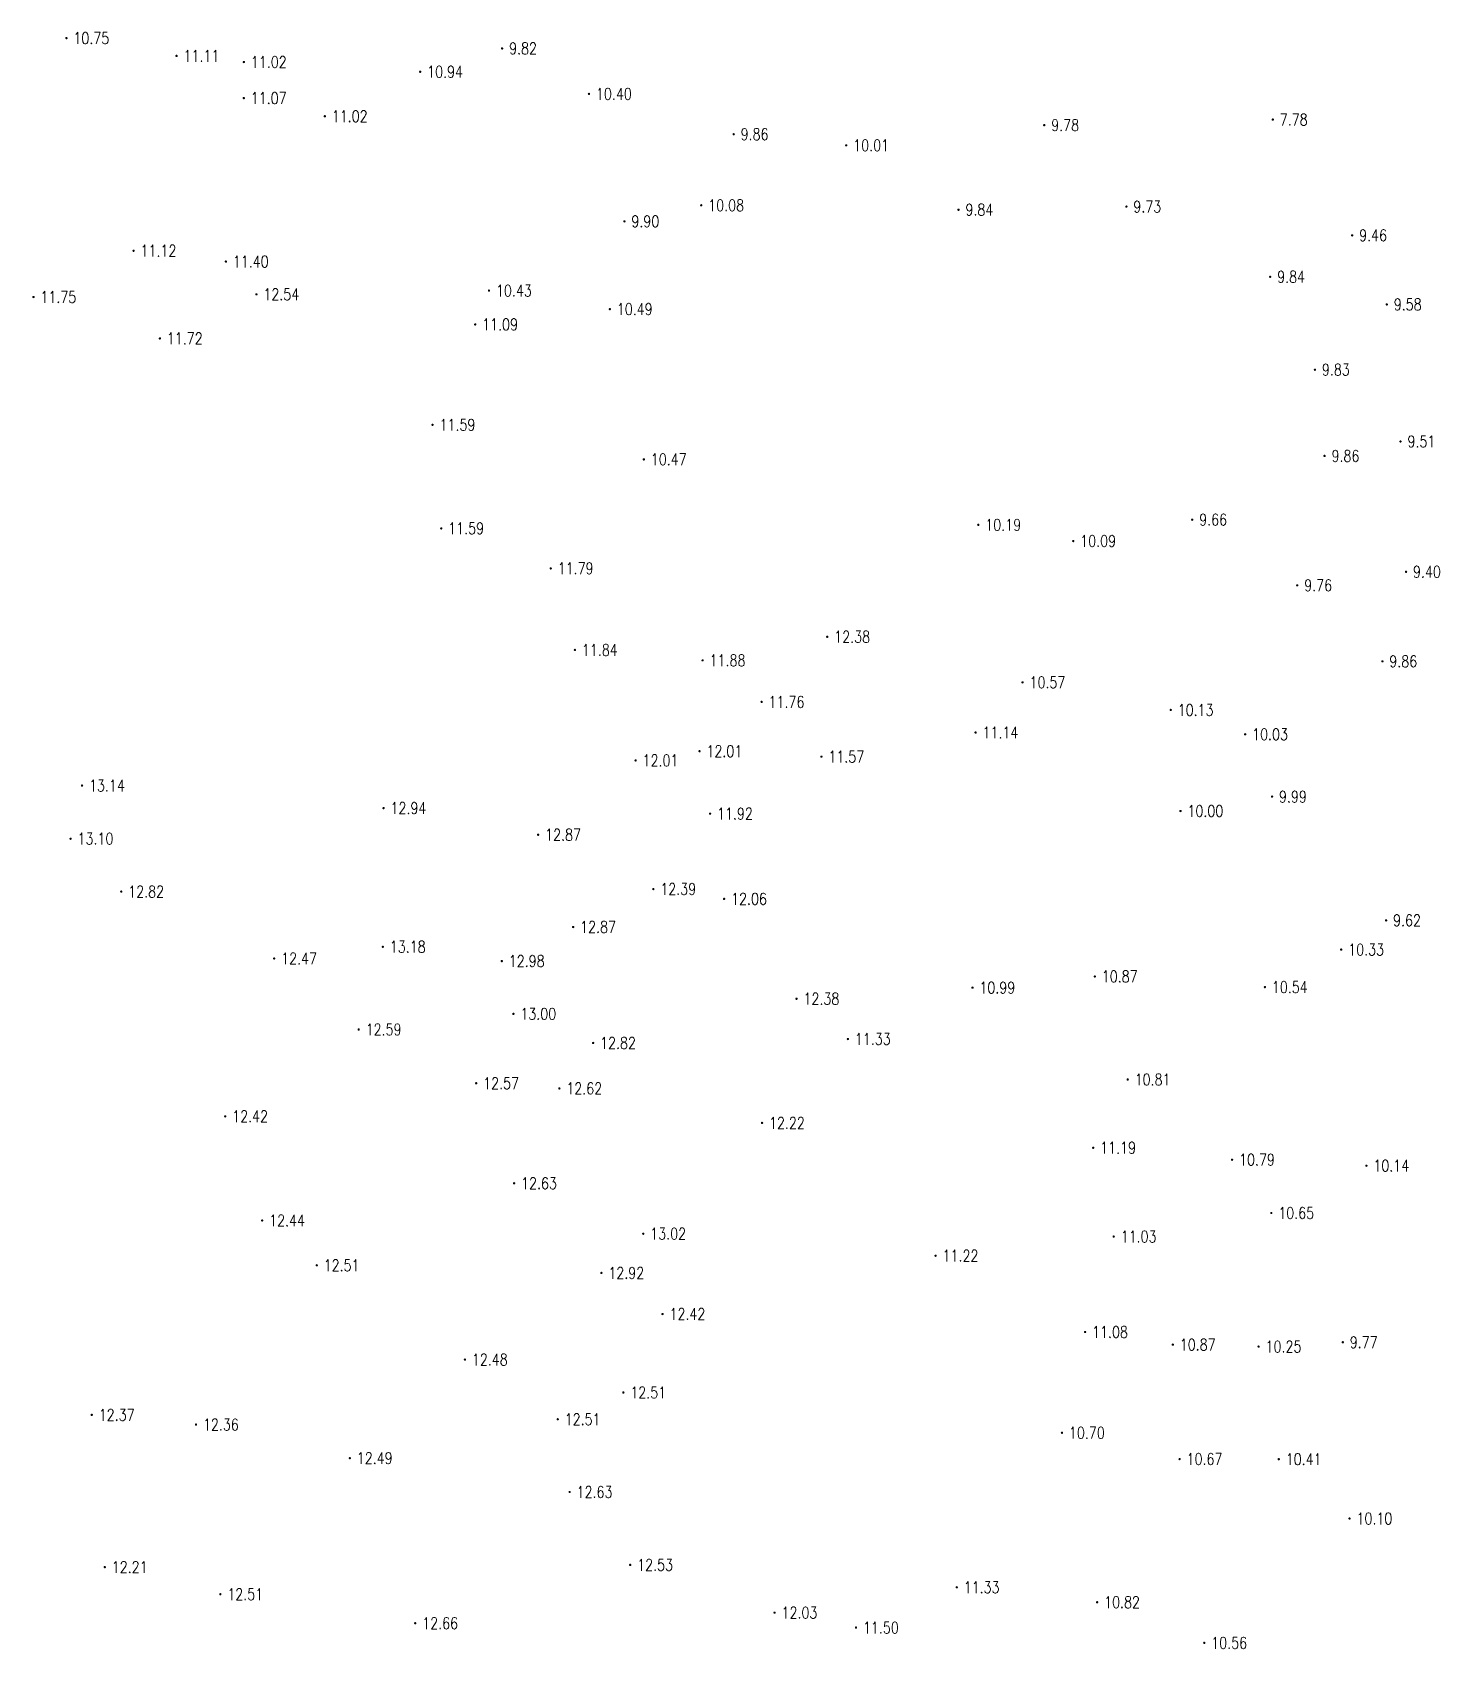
# Model space of a CAD drawing. Extents: x 476861 to 479475, y 2367369 to 2370541.
# Drawn here: x 477455.2 to 477576.3, y 2367913.2 to 2368052.4 of the extents above; entities that cross this region are included whole.
import ezdxf
from ezdxf.enums import TextEntityAlignment as Align

# ---------------------------------------------------------------- set-up
doc = ezdxf.new("R2010")
doc.units = 0
doc.header["$LTSCALE"] = 0.5
doc.layers.get('0').update_dxf_attribs({"linetype": 'CONTINUOUS'})
doc.layers.add('GCD', color=1, linetype='CONTINUOUS')
doc.styles.add('HZ', font='rs.shx', dxfattribs={"width": 0.8, "bigfont": 'hztxt.shx'})

# ---------------------------------------------------------------- blocks, each defined once
blk = doc.blocks.new('GC200')
at = {"linetype": 'Continuous', "const_width": 0.2, "flags": 128}
blk.add_lwpolyline([(-0.1, 0, 1), (0.1, 0, 1)], format="xyb", close=True, dxfattribs=at)

msp = doc.modelspace()

# ---------------------------------------------------------------- block references
at = {"layer": 'GCD', "linetype": 'Continuous'}
ref = msp.add_blockref('GC200', (477458.102, 2368051.902, 10.745), dxfattribs=dict(at, xscale=0.5, yscale=0.5, zscale=0.5))
ref.add_attrib('height', '10.75', dxfattribs={"linetype": 'Continuous', "height": 1, "style": 'HZ', "width": 0.8}).set_placement((477458.702, 2368051.902, 10.745), align=Align.MIDDLE_LEFT)
ref = msp.add_blockref('GC200', (477467.578, 2368050.372, 11.106), dxfattribs=dict(at, xscale=0.5, yscale=0.5, zscale=0.5))
ref.add_attrib('height', '11.11', dxfattribs={"linetype": 'Continuous', "height": 1, "style": 'HZ', "width": 0.8}).set_placement((477468.178, 2368050.372, 11.106), align=Align.MIDDLE_LEFT)
ref = msp.add_blockref('GC200', (477495.613, 2368051.014, 9.822), dxfattribs=dict(at, xscale=0.5, yscale=0.5, zscale=0.5))
ref.add_attrib('height', '9.82', dxfattribs={"linetype": 'Continuous', "height": 1, "style": 'HZ', "width": 0.8}).set_placement((477496.213, 2368051.014, 9.822), align=Align.MIDDLE_LEFT)
ref = msp.add_blockref('GC200', (477473.379, 2368049.844, 11.024), dxfattribs=dict(at, xscale=0.5, yscale=0.5, zscale=0.5))
ref.add_attrib('height', '11.02', dxfattribs={"linetype": 'Continuous', "height": 1, "style": 'HZ', "width": 0.8}).set_placement((477473.979, 2368049.844, 11.024), align=Align.MIDDLE_LEFT)
ref = msp.add_blockref('GC200', (477488.558, 2368049.007, 10.937), dxfattribs=dict(at, xscale=0.5, yscale=0.5, zscale=0.5))
ref.add_attrib('height', '10.94', dxfattribs={"linetype": 'Continuous', "height": 1, "style": 'HZ', "width": 0.8}).set_placement((477489.158, 2368049.007, 10.937), align=Align.MIDDLE_LEFT)
ref = msp.add_blockref('GC200', (477473.372, 2368046.74, 11.071), dxfattribs=dict(at, xscale=0.5, yscale=0.5, zscale=0.5))
ref.add_attrib('height', '11.07', dxfattribs={"linetype": 'Continuous', "height": 1, "style": 'HZ', "width": 0.8}).set_placement((477473.972, 2368046.74, 11.071), align=Align.MIDDLE_LEFT)
ref = msp.add_blockref('GC200', (477503.092, 2368047.101, 10.399), dxfattribs=dict(at, xscale=0.5, yscale=0.5, zscale=0.5))
ref.add_attrib('height', '10.40', dxfattribs={"linetype": 'Continuous', "height": 1, "style": 'HZ', "width": 0.8}).set_placement((477503.692, 2368047.101, 10.399), align=Align.MIDDLE_LEFT)
ref = msp.add_blockref('GC200', (477480.348, 2368045.175, 11.024), dxfattribs=dict(at, xscale=0.5, yscale=0.5, zscale=0.5))
ref.add_attrib('height', '11.02', dxfattribs={"linetype": 'Continuous', "height": 1, "style": 'HZ', "width": 0.8}).set_placement((477480.948, 2368045.175, 11.024), align=Align.MIDDLE_LEFT)
ref = msp.add_blockref('GC200', (477561.972, 2368044.888, 7.78), dxfattribs=dict(at, xscale=0.5, yscale=0.5, zscale=0.5))
ref.add_attrib('height', '7.78', dxfattribs={"linetype": 'Continuous', "height": 1, "style": 'HZ', "width": 0.8}).set_placement((477562.572, 2368044.888, 7.78), align=Align.MIDDLE_LEFT)
ref = msp.add_blockref('GC200', (477515.551, 2368043.626, 9.859), dxfattribs=dict(at, xscale=0.5, yscale=0.5, zscale=0.5))
ref.add_attrib('height', '9.86', dxfattribs={"linetype": 'Continuous', "height": 1, "style": 'HZ', "width": 0.8}).set_placement((477516.151, 2368043.626, 9.859), align=Align.MIDDLE_LEFT)
ref = msp.add_blockref('GC200', (477542.291, 2368044.409, 9.781), dxfattribs=dict(at, xscale=0.5, yscale=0.5, zscale=0.5))
ref.add_attrib('height', '9.78', dxfattribs={"linetype": 'Continuous', "height": 1, "style": 'HZ', "width": 0.8}).set_placement((477542.891, 2368044.409, 9.781), align=Align.MIDDLE_LEFT)
ref = msp.add_blockref('GC200', (477525.246, 2368042.671, 10.01), dxfattribs=dict(at, xscale=0.5, yscale=0.5, zscale=0.5))
ref.add_attrib('height', '10.01', dxfattribs={"linetype": 'Continuous', "height": 1, "style": 'HZ', "width": 0.8}).set_placement((477525.846, 2368042.671, 10.01), align=Align.MIDDLE_LEFT)
ref = msp.add_blockref('GC200', (477512.758, 2368037.51, 10.079), dxfattribs=dict(at, xscale=0.5, yscale=0.5, zscale=0.5))
ref.add_attrib('height', '10.08', dxfattribs={"linetype": 'Continuous', "height": 1, "style": 'HZ', "width": 0.8}).set_placement((477513.358, 2368037.51, 10.079), align=Align.MIDDLE_LEFT)
ref = msp.add_blockref('GC200', (477534.908, 2368037.127, 9.839), dxfattribs=dict(at, xscale=0.5, yscale=0.5, zscale=0.5))
ref.add_attrib('height', '9.84', dxfattribs={"linetype": 'Continuous', "height": 1, "style": 'HZ', "width": 0.8}).set_placement((477535.508, 2368037.127, 9.839), align=Align.MIDDLE_LEFT)
ref = msp.add_blockref('GC200', (477549.364, 2368037.395, 9.728), dxfattribs=dict(at, xscale=0.5, yscale=0.5, zscale=0.5))
ref.add_attrib('height', '9.73', dxfattribs={"linetype": 'Continuous', "height": 1, "style": 'HZ', "width": 0.8}).set_placement((477549.964, 2368037.395, 9.728), align=Align.MIDDLE_LEFT)
ref = msp.add_blockref('GC200', (477506.144, 2368036.125, 9.899), dxfattribs=dict(at, xscale=0.5, yscale=0.5, zscale=0.5))
ref.add_attrib('height', '9.90', dxfattribs={"linetype": 'Continuous', "height": 1, "style": 'HZ', "width": 0.8}).set_placement((477506.744, 2368036.125, 9.899), align=Align.MIDDLE_LEFT)
ref = msp.add_blockref('GC200', (477568.805, 2368034.922, 9.463), dxfattribs=dict(at, xscale=0.5, yscale=0.5, zscale=0.5))
ref.add_attrib('height', '9.46', dxfattribs={"linetype": 'Continuous', "height": 1, "style": 'HZ', "width": 0.8}).set_placement((477569.405, 2368034.922, 9.463), align=Align.MIDDLE_LEFT)
ref = msp.add_blockref('GC200', (477463.882, 2368033.594, 11.124), dxfattribs=dict(at, xscale=0.5, yscale=0.5, zscale=0.5))
ref.add_attrib('height', '11.12', dxfattribs={"linetype": 'Continuous', "height": 1, "style": 'HZ', "width": 0.8}).set_placement((477464.482, 2368033.594, 11.124), align=Align.MIDDLE_LEFT)
ref = msp.add_blockref('GC200', (477471.828, 2368032.663, 11.396), dxfattribs=dict(at, xscale=0.5, yscale=0.5, zscale=0.5))
ref.add_attrib('height', '11.40', dxfattribs={"linetype": 'Continuous', "height": 1, "style": 'HZ', "width": 0.8}).set_placement((477472.428, 2368032.663, 11.396), align=Align.MIDDLE_LEFT)
ref = msp.add_blockref('GC200', (477561.745, 2368031.353, 9.837), dxfattribs=dict(at, xscale=0.5, yscale=0.5, zscale=0.5))
ref.add_attrib('height', '9.84', dxfattribs={"linetype": 'Continuous', "height": 1, "style": 'HZ', "width": 0.8}).set_placement((477562.345, 2368031.353, 9.837), align=Align.MIDDLE_LEFT)
ref = msp.add_blockref('GC200', (477455.263, 2368029.609, 11.748), dxfattribs=dict(at, xscale=0.5, yscale=0.5, zscale=0.5))
ref.add_attrib('height', '11.75', dxfattribs={"linetype": 'Continuous', "height": 1, "style": 'HZ', "width": 0.8}).set_placement((477455.863, 2368029.609, 11.748), align=Align.MIDDLE_LEFT)
ref = msp.add_blockref('GC200', (477474.46, 2368029.842, 12.538), dxfattribs=dict(at, xscale=0.5, yscale=0.5, zscale=0.5))
ref.add_attrib('height', '12.54', dxfattribs={"linetype": 'Continuous', "height": 1, "style": 'HZ', "width": 0.8}).set_placement((477475.06, 2368029.842, 12.538), align=Align.MIDDLE_LEFT)
ref = msp.add_blockref('GC200', (477494.483, 2368030.161, 10.432), dxfattribs=dict(at, xscale=0.5, yscale=0.5, zscale=0.5))
ref.add_attrib('height', '10.43', dxfattribs={"linetype": 'Continuous', "height": 1, "style": 'HZ', "width": 0.8}).set_placement((477495.083, 2368030.161, 10.432), align=Align.MIDDLE_LEFT)
ref = msp.add_blockref('GC200', (477504.889, 2368028.57, 10.486), dxfattribs=dict(at, xscale=0.5, yscale=0.5, zscale=0.5))
ref.add_attrib('height', '10.49', dxfattribs={"linetype": 'Continuous', "height": 1, "style": 'HZ', "width": 0.8}).set_placement((477505.489, 2368028.57, 10.486), align=Align.MIDDLE_LEFT)
ref = msp.add_blockref('GC200', (477571.786, 2368028.971, 9.576), dxfattribs=dict(at, xscale=0.5, yscale=0.5, zscale=0.5))
ref.add_attrib('height', '9.58', dxfattribs={"linetype": 'Continuous', "height": 1, "style": 'HZ', "width": 0.8}).set_placement((477572.386, 2368028.971, 9.576), align=Align.MIDDLE_LEFT)
ref = msp.add_blockref('GC200', (477493.295, 2368027.251, 11.091), dxfattribs=dict(at, xscale=0.5, yscale=0.5, zscale=0.5))
ref.add_attrib('height', '11.09', dxfattribs={"linetype": 'Continuous', "height": 1, "style": 'HZ', "width": 0.8}).set_placement((477493.895, 2368027.251, 11.091), align=Align.MIDDLE_LEFT)
ref = msp.add_blockref('GC200', (477466.144, 2368026.043, 11.721), dxfattribs=dict(at, xscale=0.5, yscale=0.5, zscale=0.5))
ref.add_attrib('height', '11.72', dxfattribs={"linetype": 'Continuous', "height": 1, "style": 'HZ', "width": 0.8}).set_placement((477466.744, 2368026.043, 11.721), align=Align.MIDDLE_LEFT)
ref = msp.add_blockref('GC200', (477565.597, 2368023.351, 9.829), dxfattribs=dict(at, xscale=0.5, yscale=0.5, zscale=0.5))
ref.add_attrib('height', '9.83', dxfattribs={"linetype": 'Continuous', "height": 1, "style": 'HZ', "width": 0.8}).set_placement((477566.197, 2368023.351, 9.829), align=Align.MIDDLE_LEFT)
ref = msp.add_blockref('GC200', (477489.623, 2368018.607, 11.592), dxfattribs=dict(at, xscale=0.5, yscale=0.5, zscale=0.5))
ref.add_attrib('height', '11.59', dxfattribs={"linetype": 'Continuous', "height": 1, "style": 'HZ', "width": 0.8}).set_placement((477490.223, 2368018.607, 11.592), align=Align.MIDDLE_LEFT)
ref = msp.add_blockref('GC200', (477572.966, 2368017.173, 9.51), dxfattribs=dict(at, xscale=0.5, yscale=0.5, zscale=0.5))
ref.add_attrib('height', '9.51', dxfattribs={"linetype": 'Continuous', "height": 1, "style": 'HZ', "width": 0.8}).set_placement((477573.566, 2368017.173, 9.51), align=Align.MIDDLE_LEFT)
ref = msp.add_blockref('GC200', (477507.816, 2368015.63, 10.469), dxfattribs=dict(at, xscale=0.5, yscale=0.5, zscale=0.5))
ref.add_attrib('height', '10.47', dxfattribs={"linetype": 'Continuous', "height": 1, "style": 'HZ', "width": 0.8}).set_placement((477508.416, 2368015.63, 10.469), align=Align.MIDDLE_LEFT)
ref = msp.add_blockref('GC200', (477566.426, 2368015.929, 9.86), dxfattribs=dict(at, xscale=0.5, yscale=0.5, zscale=0.5))
ref.add_attrib('height', '9.86', dxfattribs={"linetype": 'Continuous', "height": 1, "style": 'HZ', "width": 0.8}).set_placement((477567.026, 2368015.929, 9.86), align=Align.MIDDLE_LEFT)
ref = msp.add_blockref('GC200', (477490.372, 2368009.689, 11.592), dxfattribs=dict(at, xscale=0.5, yscale=0.5, zscale=0.5))
ref.add_attrib('height', '11.59', dxfattribs={"linetype": 'Continuous', "height": 1, "style": 'HZ', "width": 0.8}).set_placement((477490.972, 2368009.689, 11.592), align=Align.MIDDLE_LEFT)
ref = msp.add_blockref('GC200', (477536.615, 2368009.994, 10.192), dxfattribs=dict(at, xscale=0.5, yscale=0.5, zscale=0.5))
ref.add_attrib('height', '10.19', dxfattribs={"linetype": 'Continuous', "height": 1, "style": 'HZ', "width": 0.8}).set_placement((477537.215, 2368009.994, 10.192), align=Align.MIDDLE_LEFT)
ref = msp.add_blockref('GC200', (477555.032, 2368010.437, 9.657), dxfattribs=dict(at, xscale=0.5, yscale=0.5, zscale=0.5))
ref.add_attrib('height', '9.66', dxfattribs={"linetype": 'Continuous', "height": 1, "style": 'HZ', "width": 0.8}).set_placement((477555.632, 2368010.437, 9.657), align=Align.MIDDLE_LEFT)
ref = msp.add_blockref('GC200', (477544.789, 2368008.599, 10.09), dxfattribs=dict(at, xscale=0.5, yscale=0.5, zscale=0.5))
ref.add_attrib('height', '10.09', dxfattribs={"linetype": 'Continuous', "height": 1, "style": 'HZ', "width": 0.8}).set_placement((477545.389, 2368008.599, 10.09), align=Align.MIDDLE_LEFT)
ref = msp.add_blockref('GC200', (477499.797, 2368006.247, 11.792), dxfattribs=dict(at, xscale=0.5, yscale=0.5, zscale=0.5))
ref.add_attrib('height', '11.79', dxfattribs={"linetype": 'Continuous', "height": 1, "style": 'HZ', "width": 0.8}).set_placement((477500.397, 2368006.247, 11.792), align=Align.MIDDLE_LEFT)
ref = msp.add_blockref('GC200', (477573.442, 2368005.953, 9.399), dxfattribs=dict(at, xscale=0.5, yscale=0.5, zscale=0.5))
ref.add_attrib('height', '9.40', dxfattribs={"linetype": 'Continuous', "height": 1, "style": 'HZ', "width": 0.8}).set_placement((477574.042, 2368005.953, 9.399), align=Align.MIDDLE_LEFT)
ref = msp.add_blockref('GC200', (477564.079, 2368004.786, 9.763), dxfattribs=dict(at, xscale=0.5, yscale=0.5, zscale=0.5))
ref.add_attrib('height', '9.76', dxfattribs={"linetype": 'Continuous', "height": 1, "style": 'HZ', "width": 0.8}).set_placement((477564.679, 2368004.786, 9.763), align=Align.MIDDLE_LEFT)
ref = msp.add_blockref('GC200', (477523.608, 2368000.355, 12.378), dxfattribs=dict(at, xscale=0.5, yscale=0.5, zscale=0.5))
ref.add_attrib('height', '12.38', dxfattribs={"linetype": 'Continuous', "height": 1, "style": 'HZ', "width": 0.8}).set_placement((477524.208, 2368000.355, 12.378), align=Align.MIDDLE_LEFT)
ref = msp.add_blockref('GC200', (477501.884, 2367999.221, 11.84), dxfattribs=dict(at, xscale=0.5, yscale=0.5, zscale=0.5))
ref.add_attrib('height', '11.84', dxfattribs={"linetype": 'Continuous', "height": 1, "style": 'HZ', "width": 0.8}).set_placement((477502.484, 2367999.221, 11.84), align=Align.MIDDLE_LEFT)
ref = msp.add_blockref('GC200', (477512.879, 2367998.328, 11.878), dxfattribs=dict(at, xscale=0.5, yscale=0.5, zscale=0.5))
ref.add_attrib('height', '11.88', dxfattribs={"linetype": 'Continuous', "height": 1, "style": 'HZ', "width": 0.8}).set_placement((477513.479, 2367998.328, 11.878), align=Align.MIDDLE_LEFT)
ref = msp.add_blockref('GC200', (477571.406, 2367998.243, 9.86), dxfattribs=dict(at, xscale=0.5, yscale=0.5, zscale=0.5))
ref.add_attrib('height', '9.86', dxfattribs={"linetype": 'Continuous', "height": 1, "style": 'HZ', "width": 0.8}).set_placement((477572.006, 2367998.243, 9.86), align=Align.MIDDLE_LEFT)
ref = msp.add_blockref('GC200', (477540.423, 2367996.431, 10.571), dxfattribs=dict(at, xscale=0.5, yscale=0.5, zscale=0.5))
ref.add_attrib('height', '10.57', dxfattribs={"linetype": 'Continuous', "height": 1, "style": 'HZ', "width": 0.8}).set_placement((477541.023, 2367996.431, 10.571), align=Align.MIDDLE_LEFT)
ref = msp.add_blockref('GC200', (477517.958, 2367994.751, 11.76), dxfattribs=dict(at, xscale=0.5, yscale=0.5, zscale=0.5))
ref.add_attrib('height', '11.76', dxfattribs={"linetype": 'Continuous', "height": 1, "style": 'HZ', "width": 0.8}).set_placement((477518.558, 2367994.751, 11.76), align=Align.MIDDLE_LEFT)
ref = msp.add_blockref('GC200', (477553.182, 2367994.055, 10.13), dxfattribs=dict(at, xscale=0.5, yscale=0.5, zscale=0.5))
ref.add_attrib('height', '10.13', dxfattribs={"linetype": 'Continuous', "height": 1, "style": 'HZ', "width": 0.8}).set_placement((477553.782, 2367994.055, 10.13), align=Align.MIDDLE_LEFT)
ref = msp.add_blockref('GC200', (477536.381, 2367992.113, 11.14), dxfattribs=dict(at, xscale=0.5, yscale=0.5, zscale=0.5))
ref.add_attrib('height', '11.14', dxfattribs={"linetype": 'Continuous', "height": 1, "style": 'HZ', "width": 0.8}).set_placement((477536.981, 2367992.113, 11.14), align=Align.MIDDLE_LEFT)
ref = msp.add_blockref('GC200', (477559.592, 2367991.961, 10.03), dxfattribs=dict(at, xscale=0.5, yscale=0.5, zscale=0.5))
ref.add_attrib('height', '10.03', dxfattribs={"linetype": 'Continuous', "height": 1, "style": 'HZ', "width": 0.8}).set_placement((477560.192, 2367991.961, 10.03), align=Align.MIDDLE_LEFT)
ref = msp.add_blockref('GC200', (477512.609, 2367990.504, 12.008), dxfattribs=dict(at, xscale=0.5, yscale=0.5, zscale=0.5))
ref.add_attrib('height', '12.01', dxfattribs={"linetype": 'Continuous', "height": 1, "style": 'HZ', "width": 0.8}).set_placement((477513.209, 2367990.504, 12.008), align=Align.MIDDLE_LEFT)
ref = msp.add_blockref('GC200', (477507.109, 2367989.711, 12.008), dxfattribs=dict(at, xscale=0.5, yscale=0.5, zscale=0.5))
ref.add_attrib('height', '12.01', dxfattribs={"linetype": 'Continuous', "height": 1, "style": 'HZ', "width": 0.8}).set_placement((477507.709, 2367989.711, 12.008), align=Align.MIDDLE_LEFT)
ref = msp.add_blockref('GC200', (477523.107, 2367990.035, 11.57), dxfattribs=dict(at, xscale=0.5, yscale=0.5, zscale=0.5))
ref.add_attrib('height', '11.57', dxfattribs={"linetype": 'Continuous', "height": 1, "style": 'HZ', "width": 0.8}).set_placement((477523.707, 2367990.035, 11.57), align=Align.MIDDLE_LEFT)
ref = msp.add_blockref('GC200', (477459.441, 2367987.547, 13.136), dxfattribs=dict(at, xscale=0.5, yscale=0.5, zscale=0.5))
ref.add_attrib('height', '13.14', dxfattribs={"linetype": 'Continuous', "height": 1, "style": 'HZ', "width": 0.8}).set_placement((477460.041, 2367987.547, 13.136), align=Align.MIDDLE_LEFT)
ref = msp.add_blockref('GC200', (477561.905, 2367986.593, 9.99), dxfattribs=dict(at, xscale=0.5, yscale=0.5, zscale=0.5))
ref.add_attrib('height', '9.99', dxfattribs={"linetype": 'Continuous', "height": 1, "style": 'HZ', "width": 0.8}).set_placement((477562.505, 2367986.593, 9.99), align=Align.MIDDLE_LEFT)
ref = msp.add_blockref('GC200', (477485.403, 2367985.603, 12.94), dxfattribs=dict(at, xscale=0.5, yscale=0.5, zscale=0.5))
ref.add_attrib('height', '12.94', dxfattribs={"linetype": 'Continuous', "height": 1, "style": 'HZ', "width": 0.8}).set_placement((477486.003, 2367985.603, 12.94), align=Align.MIDDLE_LEFT)
ref = msp.add_blockref('GC200', (477513.519, 2367985.127, 11.921), dxfattribs=dict(at, xscale=0.5, yscale=0.5, zscale=0.5))
ref.add_attrib('height', '11.92', dxfattribs={"linetype": 'Continuous', "height": 1, "style": 'HZ', "width": 0.8}).set_placement((477514.119, 2367985.127, 11.921), align=Align.MIDDLE_LEFT)
ref = msp.add_blockref('GC200', (477554.023, 2367985.354, 10.003), dxfattribs=dict(at, xscale=0.5, yscale=0.5, zscale=0.5))
ref.add_attrib('height', '10.00', dxfattribs={"linetype": 'Continuous', "height": 1, "style": 'HZ', "width": 0.8}).set_placement((477554.623, 2367985.354, 10.003), align=Align.MIDDLE_LEFT)
ref = msp.add_blockref('GC200', (477498.716, 2367983.311, 12.865), dxfattribs=dict(at, xscale=0.5, yscale=0.5, zscale=0.5))
ref.add_attrib('height', '12.87', dxfattribs={"linetype": 'Continuous', "height": 1, "style": 'HZ', "width": 0.8}).set_placement((477499.316, 2367983.311, 12.865), align=Align.MIDDLE_LEFT)
ref = msp.add_blockref('GC200', (477458.457, 2367982.968, 13.103), dxfattribs=dict(at, xscale=0.5, yscale=0.5, zscale=0.5))
ref.add_attrib('height', '13.10', dxfattribs={"linetype": 'Continuous', "height": 1, "style": 'HZ', "width": 0.8}).set_placement((477459.057, 2367982.968, 13.103), align=Align.MIDDLE_LEFT)
ref = msp.add_blockref('GC200', (477462.82, 2367978.415, 12.82), dxfattribs=dict(at, xscale=0.5, yscale=0.5, zscale=0.5))
ref.add_attrib('height', '12.82', dxfattribs={"linetype": 'Continuous', "height": 1, "style": 'HZ', "width": 0.8}).set_placement((477463.42, 2367978.415, 12.82), align=Align.MIDDLE_LEFT)
ref = msp.add_blockref('GC200', (477508.634, 2367978.637, 12.391), dxfattribs=dict(at, xscale=0.5, yscale=0.5, zscale=0.5))
ref.add_attrib('height', '12.39', dxfattribs={"linetype": 'Continuous', "height": 1, "style": 'HZ', "width": 0.8}).set_placement((477509.234, 2367978.637, 12.391), align=Align.MIDDLE_LEFT)
ref = msp.add_blockref('GC200', (477514.73, 2367977.789, 12.059), dxfattribs=dict(at, xscale=0.5, yscale=0.5, zscale=0.5))
ref.add_attrib('height', '12.06', dxfattribs={"linetype": 'Continuous', "height": 1, "style": 'HZ', "width": 0.8}).set_placement((477515.33, 2367977.789, 12.059), align=Align.MIDDLE_LEFT)
ref = msp.add_blockref('GC200', (477501.731, 2367975.366, 12.872), dxfattribs=dict(at, xscale=0.5, yscale=0.5, zscale=0.5))
ref.add_attrib('height', '12.87', dxfattribs={"linetype": 'Continuous', "height": 1, "style": 'HZ', "width": 0.8}).set_placement((477502.331, 2367975.366, 12.872), align=Align.MIDDLE_LEFT)
ref = msp.add_blockref('GC200', (477571.726, 2367975.937, 9.62), dxfattribs=dict(at, xscale=0.5, yscale=0.5, zscale=0.5))
ref.add_attrib('height', '9.62', dxfattribs={"linetype": 'Continuous', "height": 1, "style": 'HZ', "width": 0.8}).set_placement((477572.326, 2367975.937, 9.62), align=Align.MIDDLE_LEFT)
ref = msp.add_blockref('GC200', (477485.343, 2367973.663, 13.182), dxfattribs=dict(at, xscale=0.5, yscale=0.5, zscale=0.5))
ref.add_attrib('height', '13.18', dxfattribs={"linetype": 'Continuous', "height": 1, "style": 'HZ', "width": 0.8}).set_placement((477485.943, 2367973.663, 13.182), align=Align.MIDDLE_LEFT)
ref = msp.add_blockref('GC200', (477475.989, 2367972.657, 12.468), dxfattribs=dict(at, xscale=0.5, yscale=0.5, zscale=0.5))
ref.add_attrib('height', '12.47', dxfattribs={"linetype": 'Continuous', "height": 1, "style": 'HZ', "width": 0.8}).set_placement((477476.589, 2367972.657, 12.468), align=Align.MIDDLE_LEFT)
ref = msp.add_blockref('GC200', (477495.586, 2367972.434, 12.98), dxfattribs=dict(at, xscale=0.5, yscale=0.5, zscale=0.5))
ref.add_attrib('height', '12.98', dxfattribs={"linetype": 'Continuous', "height": 1, "style": 'HZ', "width": 0.8}).set_placement((477496.186, 2367972.434, 12.98), align=Align.MIDDLE_LEFT)
ref = msp.add_blockref('GC200', (477567.861, 2367973.423, 10.327), dxfattribs=dict(at, xscale=0.5, yscale=0.5, zscale=0.5))
ref.add_attrib('height', '10.33', dxfattribs={"linetype": 'Continuous', "height": 1, "style": 'HZ', "width": 0.8}).set_placement((477568.461, 2367973.423, 10.327), align=Align.MIDDLE_LEFT)
ref = msp.add_blockref('GC200', (477546.646, 2367971.109, 10.87), dxfattribs=dict(at, xscale=0.5, yscale=0.5, zscale=0.5))
ref.add_attrib('height', '10.87', dxfattribs={"linetype": 'Continuous', "height": 1, "style": 'HZ', "width": 0.8}).set_placement((477547.246, 2367971.109, 10.87), align=Align.MIDDLE_LEFT)
ref = msp.add_blockref('GC200', (477536.112, 2367970.148, 10.988), dxfattribs=dict(at, xscale=0.5, yscale=0.5, zscale=0.5))
ref.add_attrib('height', '10.99', dxfattribs={"linetype": 'Continuous', "height": 1, "style": 'HZ', "width": 0.8}).set_placement((477536.712, 2367970.148, 10.988), align=Align.MIDDLE_LEFT)
ref = msp.add_blockref('GC200', (477561.293, 2367970.194, 10.54), dxfattribs=dict(at, xscale=0.5, yscale=0.5, zscale=0.5))
ref.add_attrib('height', '10.54', dxfattribs={"linetype": 'Continuous', "height": 1, "style": 'HZ', "width": 0.8}).set_placement((477561.893, 2367970.194, 10.54), align=Align.MIDDLE_LEFT)
ref = msp.add_blockref('GC200', (477520.962, 2367969.189, 12.379), dxfattribs=dict(at, xscale=0.5, yscale=0.5, zscale=0.5))
ref.add_attrib('height', '12.38', dxfattribs={"linetype": 'Continuous', "height": 1, "style": 'HZ', "width": 0.8}).set_placement((477521.562, 2367969.189, 12.379), align=Align.MIDDLE_LEFT)
ref = msp.add_blockref('GC200', (477496.585, 2367967.89, 13.002), dxfattribs=dict(at, xscale=0.5, yscale=0.5, zscale=0.5))
ref.add_attrib('height', '13.00', dxfattribs={"linetype": 'Continuous', "height": 1, "style": 'HZ', "width": 0.8}).set_placement((477497.185, 2367967.89, 13.002), align=Align.MIDDLE_LEFT)
ref = msp.add_blockref('GC200', (477483.262, 2367966.544, 12.594), dxfattribs=dict(at, xscale=0.5, yscale=0.5, zscale=0.5))
ref.add_attrib('height', '12.59', dxfattribs={"linetype": 'Continuous', "height": 1, "style": 'HZ', "width": 0.8}).set_placement((477483.862, 2367966.544, 12.594), align=Align.MIDDLE_LEFT)
ref = msp.add_blockref('GC200', (477503.449, 2367965.382, 12.823), dxfattribs=dict(at, xscale=0.5, yscale=0.5, zscale=0.5))
ref.add_attrib('height', '12.82', dxfattribs={"linetype": 'Continuous', "height": 1, "style": 'HZ', "width": 0.8}).set_placement((477504.049, 2367965.382, 12.823), align=Align.MIDDLE_LEFT)
ref = msp.add_blockref('GC200', (477525.386, 2367965.722, 11.33), dxfattribs=dict(at, xscale=0.5, yscale=0.5, zscale=0.5))
ref.add_attrib('height', '11.33', dxfattribs={"linetype": 'Continuous', "height": 1, "style": 'HZ', "width": 0.8}).set_placement((477525.986, 2367965.722, 11.33), align=Align.MIDDLE_LEFT)
ref = msp.add_blockref('GC200', (477493.38, 2367961.913, 12.566), dxfattribs=dict(at, xscale=0.5, yscale=0.5, zscale=0.5))
ref.add_attrib('height', '12.57', dxfattribs={"linetype": 'Continuous', "height": 1, "style": 'HZ', "width": 0.8}).set_placement((477493.98, 2367961.913, 12.566), align=Align.MIDDLE_LEFT)
ref = msp.add_blockref('GC200', (477500.542, 2367961.468, 12.623), dxfattribs=dict(at, xscale=0.5, yscale=0.5, zscale=0.5))
ref.add_attrib('height', '12.62', dxfattribs={"linetype": 'Continuous', "height": 1, "style": 'HZ', "width": 0.8}).set_placement((477501.142, 2367961.468, 12.623), align=Align.MIDDLE_LEFT)
ref = msp.add_blockref('GC200', (477549.477, 2367962.237, 10.81), dxfattribs=dict(at, xscale=0.5, yscale=0.5, zscale=0.5))
ref.add_attrib('height', '10.81', dxfattribs={"linetype": 'Continuous', "height": 1, "style": 'HZ', "width": 0.8}).set_placement((477550.077, 2367962.237, 10.81), align=Align.MIDDLE_LEFT)
ref = msp.add_blockref('GC200', (477471.773, 2367959.065, 12.418), dxfattribs=dict(at, xscale=0.5, yscale=0.5, zscale=0.5))
ref.add_attrib('height', '12.42', dxfattribs={"linetype": 'Continuous', "height": 1, "style": 'HZ', "width": 0.8}).set_placement((477472.373, 2367959.065, 12.418), align=Align.MIDDLE_LEFT)
ref = msp.add_blockref('GC200', (477517.993, 2367958.498, 12.219), dxfattribs=dict(at, xscale=0.5, yscale=0.5, zscale=0.5))
ref.add_attrib('height', '12.22', dxfattribs={"linetype": 'Continuous', "height": 1, "style": 'HZ', "width": 0.8}).set_placement((477518.593, 2367958.498, 12.219), align=Align.MIDDLE_LEFT)
ref = msp.add_blockref('GC200', (477546.507, 2367956.358, 11.19), dxfattribs=dict(at, xscale=0.5, yscale=0.5, zscale=0.5))
ref.add_attrib('height', '11.19', dxfattribs={"linetype": 'Continuous', "height": 1, "style": 'HZ', "width": 0.8}).set_placement((477547.107, 2367956.358, 11.19), align=Align.MIDDLE_LEFT)
ref = msp.add_blockref('GC200', (477558.465, 2367955.329, 10.79), dxfattribs=dict(at, xscale=0.5, yscale=0.5, zscale=0.5))
ref.add_attrib('height', '10.79', dxfattribs={"linetype": 'Continuous', "height": 1, "style": 'HZ', "width": 0.8}).set_placement((477559.065, 2367955.329, 10.79), align=Align.MIDDLE_LEFT)
ref = msp.add_blockref('GC200', (477570.029, 2367954.816, 10.14), dxfattribs=dict(at, xscale=0.5, yscale=0.5, zscale=0.5))
ref.add_attrib('height', '10.14', dxfattribs={"linetype": 'Continuous', "height": 1, "style": 'HZ', "width": 0.8}).set_placement((477570.629, 2367954.816, 10.14), align=Align.MIDDLE_LEFT)
ref = msp.add_blockref('GC200', (477496.646, 2367953.302, 12.634), dxfattribs=dict(at, xscale=0.5, yscale=0.5, zscale=0.5))
ref.add_attrib('height', '12.63', dxfattribs={"linetype": 'Continuous', "height": 1, "style": 'HZ', "width": 0.8}).set_placement((477497.246, 2367953.302, 12.634), align=Align.MIDDLE_LEFT)
ref = msp.add_blockref('GC200', (477474.953, 2367950.096, 12.444), dxfattribs=dict(at, xscale=0.5, yscale=0.5, zscale=0.5))
ref.add_attrib('height', '12.44', dxfattribs={"linetype": 'Continuous', "height": 1, "style": 'HZ', "width": 0.8}).set_placement((477475.553, 2367950.096, 12.444), align=Align.MIDDLE_LEFT)
ref = msp.add_blockref('GC200', (477561.845, 2367950.744, 10.65), dxfattribs=dict(at, xscale=0.5, yscale=0.5, zscale=0.5))
ref.add_attrib('height', '10.65', dxfattribs={"linetype": 'Continuous', "height": 1, "style": 'HZ', "width": 0.8}).set_placement((477562.445, 2367950.744, 10.65), align=Align.MIDDLE_LEFT)
ref = msp.add_blockref('GC200', (477507.768, 2367948.957, 13.02), dxfattribs=dict(at, xscale=0.5, yscale=0.5, zscale=0.5))
ref.add_attrib('height', '13.02', dxfattribs={"linetype": 'Continuous', "height": 1, "style": 'HZ', "width": 0.8}).set_placement((477508.368, 2367948.957, 13.02), align=Align.MIDDLE_LEFT)
ref = msp.add_blockref('GC200', (477548.271, 2367948.712, 11.031), dxfattribs=dict(at, xscale=0.5, yscale=0.5, zscale=0.5))
ref.add_attrib('height', '11.03', dxfattribs={"linetype": 'Continuous', "height": 1, "style": 'HZ', "width": 0.8}).set_placement((477548.871, 2367948.712, 11.031), align=Align.MIDDLE_LEFT)
ref = msp.add_blockref('GC200', (477532.939, 2367947.063, 11.216), dxfattribs=dict(at, xscale=0.5, yscale=0.5, zscale=0.5))
ref.add_attrib('height', '11.22', dxfattribs={"linetype": 'Continuous', "height": 1, "style": 'HZ', "width": 0.8}).set_placement((477533.539, 2367947.063, 11.216), align=Align.MIDDLE_LEFT)
ref = msp.add_blockref('GC200', (477479.651, 2367946.239, 12.512), dxfattribs=dict(at, xscale=0.5, yscale=0.5, zscale=0.5))
ref.add_attrib('height', '12.51', dxfattribs={"linetype": 'Continuous', "height": 1, "style": 'HZ', "width": 0.8}).set_placement((477480.251, 2367946.239, 12.512), align=Align.MIDDLE_LEFT)
ref = msp.add_blockref('GC200', (477504.161, 2367945.58, 12.924), dxfattribs=dict(at, xscale=0.5, yscale=0.5, zscale=0.5))
ref.add_attrib('height', '12.92', dxfattribs={"linetype": 'Continuous', "height": 1, "style": 'HZ', "width": 0.8}).set_placement((477504.761, 2367945.58, 12.924), align=Align.MIDDLE_LEFT)
ref = msp.add_blockref('GC200', (477509.427, 2367942.045, 12.415), dxfattribs=dict(at, xscale=0.5, yscale=0.5, zscale=0.5))
ref.add_attrib('height', '12.42', dxfattribs={"linetype": 'Continuous', "height": 1, "style": 'HZ', "width": 0.8}).set_placement((477510.027, 2367942.045, 12.415), align=Align.MIDDLE_LEFT)
ref = msp.add_blockref('GC200', (477545.81, 2367940.496, 11.08), dxfattribs=dict(at, xscale=0.5, yscale=0.5, zscale=0.5))
ref.add_attrib('height', '11.08', dxfattribs={"linetype": 'Continuous', "height": 1, "style": 'HZ', "width": 0.8}).set_placement((477546.41, 2367940.496, 11.08), align=Align.MIDDLE_LEFT)
ref = msp.add_blockref('GC200', (477553.362, 2367939.41, 10.87), dxfattribs=dict(at, xscale=0.5, yscale=0.5, zscale=0.5))
ref.add_attrib('height', '10.87', dxfattribs={"linetype": 'Continuous', "height": 1, "style": 'HZ', "width": 0.8}).set_placement((477553.962, 2367939.41, 10.87), align=Align.MIDDLE_LEFT)
ref = msp.add_blockref('GC200', (477560.749, 2367939.24, 10.25), dxfattribs=dict(at, xscale=0.5, yscale=0.5, zscale=0.5))
ref.add_attrib('height', '10.25', dxfattribs={"linetype": 'Continuous', "height": 1, "style": 'HZ', "width": 0.8}).set_placement((477561.349, 2367939.24, 10.25), align=Align.MIDDLE_LEFT)
ref = msp.add_blockref('GC200', (477567.997, 2367939.613, 9.774), dxfattribs=dict(at, xscale=0.5, yscale=0.5, zscale=0.5))
ref.add_attrib('height', '9.77', dxfattribs={"linetype": 'Continuous', "height": 1, "style": 'HZ', "width": 0.8}).set_placement((477568.597, 2367939.613, 9.774), align=Align.MIDDLE_LEFT)
ref = msp.add_blockref('GC200', (477492.41, 2367938.121, 12.481), dxfattribs=dict(at, xscale=0.5, yscale=0.5, zscale=0.5))
ref.add_attrib('height', '12.48', dxfattribs={"linetype": 'Continuous', "height": 1, "style": 'HZ', "width": 0.8}).set_placement((477493.01, 2367938.121, 12.481), align=Align.MIDDLE_LEFT)
ref = msp.add_blockref('GC200', (477506.052, 2367935.288, 12.508), dxfattribs=dict(at, xscale=0.5, yscale=0.5, zscale=0.5))
ref.add_attrib('height', '12.51', dxfattribs={"linetype": 'Continuous', "height": 1, "style": 'HZ', "width": 0.8}).set_placement((477506.652, 2367935.288, 12.508), align=Align.MIDDLE_LEFT)
ref = msp.add_blockref('GC200', (477460.28, 2367933.362, 12.366), dxfattribs=dict(at, xscale=0.5, yscale=0.5, zscale=0.5))
ref.add_attrib('height', '12.37', dxfattribs={"linetype": 'Continuous', "height": 1, "style": 'HZ', "width": 0.8}).set_placement((477460.88, 2367933.362, 12.366), align=Align.MIDDLE_LEFT)
ref = msp.add_blockref('GC200', (477469.256, 2367932.524, 12.358), dxfattribs=dict(at, xscale=0.5, yscale=0.5, zscale=0.5))
ref.add_attrib('height', '12.36', dxfattribs={"linetype": 'Continuous', "height": 1, "style": 'HZ', "width": 0.8}).set_placement((477469.856, 2367932.524, 12.358), align=Align.MIDDLE_LEFT)
ref = msp.add_blockref('GC200', (477500.402, 2367932.981, 12.514), dxfattribs=dict(at, xscale=0.5, yscale=0.5, zscale=0.5))
ref.add_attrib('height', '12.51', dxfattribs={"linetype": 'Continuous', "height": 1, "style": 'HZ', "width": 0.8}).set_placement((477501.002, 2367932.981, 12.514), align=Align.MIDDLE_LEFT)
ref = msp.add_blockref('GC200', (477543.819, 2367931.82, 10.695), dxfattribs=dict(at, xscale=0.5, yscale=0.5, zscale=0.5))
ref.add_attrib('height', '10.70', dxfattribs={"linetype": 'Continuous', "height": 1, "style": 'HZ', "width": 0.8}).set_placement((477544.419, 2367931.82, 10.695), align=Align.MIDDLE_LEFT)
ref = msp.add_blockref('GC200', (477482.5, 2367929.635, 12.488), dxfattribs=dict(at, xscale=0.5, yscale=0.5, zscale=0.5))
ref.add_attrib('height', '12.49', dxfattribs={"linetype": 'Continuous', "height": 1, "style": 'HZ', "width": 0.8}).set_placement((477483.1, 2367929.635, 12.488), align=Align.MIDDLE_LEFT)
ref = msp.add_blockref('GC200', (477553.95, 2367929.558, 10.67), dxfattribs=dict(at, xscale=0.5, yscale=0.5, zscale=0.5))
ref.add_attrib('height', '10.67', dxfattribs={"linetype": 'Continuous', "height": 1, "style": 'HZ', "width": 0.8}).set_placement((477554.55, 2367929.558, 10.67), align=Align.MIDDLE_LEFT)
ref = msp.add_blockref('GC200', (477562.485, 2367929.546, 10.41), dxfattribs=dict(at, xscale=0.5, yscale=0.5, zscale=0.5))
ref.add_attrib('height', '10.41', dxfattribs={"linetype": 'Continuous', "height": 1, "style": 'HZ', "width": 0.8}).set_placement((477563.085, 2367929.546, 10.41), align=Align.MIDDLE_LEFT)
ref = msp.add_blockref('GC200', (477501.428, 2367926.721, 12.63), dxfattribs=dict(at, xscale=0.5, yscale=0.5, zscale=0.5))
ref.add_attrib('height', '12.63', dxfattribs={"linetype": 'Continuous', "height": 1, "style": 'HZ', "width": 0.8}).set_placement((477502.028, 2367926.721, 12.63), align=Align.MIDDLE_LEFT)
ref = msp.add_blockref('GC200', (477568.577, 2367924.435, 10.099), dxfattribs=dict(at, xscale=0.5, yscale=0.5, zscale=0.5))
ref.add_attrib('height', '10.10', dxfattribs={"linetype": 'Continuous', "height": 1, "style": 'HZ', "width": 0.8}).set_placement((477569.177, 2367924.435, 10.099), align=Align.MIDDLE_LEFT)
ref = msp.add_blockref('GC200', (477461.402, 2367920.25, 12.214), dxfattribs=dict(at, xscale=0.5, yscale=0.5, zscale=0.5))
ref.add_attrib('height', '12.21', dxfattribs={"linetype": 'Continuous', "height": 1, "style": 'HZ', "width": 0.8}).set_placement((477462.002, 2367920.25, 12.214), align=Align.MIDDLE_LEFT)
ref = msp.add_blockref('GC200', (477506.64, 2367920.442, 12.533), dxfattribs=dict(at, xscale=0.5, yscale=0.5, zscale=0.5))
ref.add_attrib('height', '12.53', dxfattribs={"linetype": 'Continuous', "height": 1, "style": 'HZ', "width": 0.8}).set_placement((477507.24, 2367920.442, 12.533), align=Align.MIDDLE_LEFT)
ref = msp.add_blockref('GC200', (477471.351, 2367917.915, 12.51), dxfattribs=dict(at, xscale=0.5, yscale=0.5, zscale=0.5))
ref.add_attrib('height', '12.51', dxfattribs={"linetype": 'Continuous', "height": 1, "style": 'HZ', "width": 0.8}).set_placement((477471.951, 2367917.915, 12.51), align=Align.MIDDLE_LEFT)
ref = msp.add_blockref('GC200', (477534.758, 2367918.513, 11.33), dxfattribs=dict(at, xscale=0.5, yscale=0.5, zscale=0.5))
ref.add_attrib('height', '11.33', dxfattribs={"linetype": 'Continuous', "height": 1, "style": 'HZ', "width": 0.8}).set_placement((477535.358, 2367918.513, 11.33), align=Align.MIDDLE_LEFT)
ref = msp.add_blockref('GC200', (477546.848, 2367917.227, 10.816), dxfattribs=dict(at, xscale=0.5, yscale=0.5, zscale=0.5))
ref.add_attrib('height', '10.82', dxfattribs={"linetype": 'Continuous', "height": 1, "style": 'HZ', "width": 0.8}).set_placement((477547.448, 2367917.227, 10.816), align=Align.MIDDLE_LEFT)
ref = msp.add_blockref('GC200', (477488.131, 2367915.42, 12.66), dxfattribs=dict(at, xscale=0.5, yscale=0.5, zscale=0.5))
ref.add_attrib('height', '12.66', dxfattribs={"linetype": 'Continuous', "height": 1, "style": 'HZ', "width": 0.8}).set_placement((477488.731, 2367915.42, 12.66), align=Align.MIDDLE_LEFT)
ref = msp.add_blockref('GC200', (477519.071, 2367916.33, 12.03), dxfattribs=dict(at, xscale=0.5, yscale=0.5, zscale=0.5))
ref.add_attrib('height', '12.03', dxfattribs={"linetype": 'Continuous', "height": 1, "style": 'HZ', "width": 0.8}).set_placement((477519.671, 2367916.33, 12.03), align=Align.MIDDLE_LEFT)
ref = msp.add_blockref('GC200', (477526.084, 2367915.042, 11.499), dxfattribs=dict(at, xscale=0.5, yscale=0.5, zscale=0.5))
ref.add_attrib('height', '11.50', dxfattribs={"linetype": 'Continuous', "height": 1, "style": 'HZ', "width": 0.8}).set_placement((477526.684, 2367915.042, 11.499), align=Align.MIDDLE_LEFT)
ref = msp.add_blockref('GC200', (477556.072, 2367913.73, 10.56), dxfattribs=dict(at, xscale=0.5, yscale=0.5, zscale=0.5))
ref.add_attrib('height', '10.56', dxfattribs={"linetype": 'Continuous', "height": 1, "style": 'HZ', "width": 0.8}).set_placement((477556.672, 2367913.73, 10.56), align=Align.MIDDLE_LEFT)

doc.saveas('drawing.dxf')
